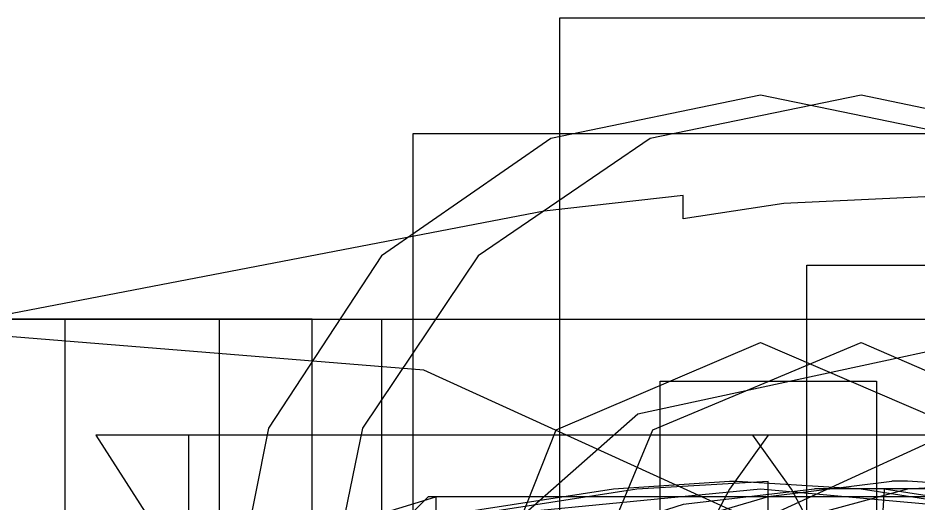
# Model space of a CAD drawing. Extents: x -3.32 to 3.32, y -1.71 to 5.73.
# Drawn here: x -0.847 to 0.181, y 5.174 to 5.729 of the extents above; entities that cross this region are included whole.
import ezdxf

# ---------------------------------------------------------------- set-up
doc = ezdxf.new("R2010")
doc.units = 0
doc.layers.get('0').update_dxf_attribs({"linetype": 'CONTINUOUS'})
for name, color, linetype in [('$', 7, 'CONTINUOUS'), ('(', 7, 'CONTINUOUS'), (')', 7, 'CONTINUOUS'), ('@', 7, 'CONTINUOUS'), ('[', 7, 'CONTINUOUS'), (']', 7, 'CONTINUOUS'), ('^', 7, 'CONTINUOUS'), ('b_', 7, 'CONTINUOUS'), ('C', 7, 'CONTINUOUS'), ('f_', 7, 'CONTINUOUS'), ('G', 7, 'CONTINUOUS'), ('h_', 7, 'CONTINUOUS'), ('i_', 7, 'CONTINUOUS'), ('j_', 7, 'CONTINUOUS'), ('k_', 7, 'CONTINUOUS'), ('l_', 7, 'CONTINUOUS'), ('O', 7, 'CONTINUOUS'), ('Q', 7, 'CONTINUOUS'), ('S', 7, 'CONTINUOUS'), ('{', 7, 'CONTINUOUS'), ('|', 7, 'CONTINUOUS'), ('}', 7, 'CONTINUOUS')]:
    doc.layers.add(name, color=color, linetype=linetype)

msp = doc.modelspace()

# ---------------------------------------------------------------- linework, layer by layer
at = {"layer": '$', "color": 7}
for points in [[(-0.229306, 5.729028), (-0.229306, 5.587917), (-0.229306, 5.120472), (-0.674545, 4.931536), (-1.035914, 4.623969), (-1.278405, 4.207473), (-1.367014, 3.69175), (-1.265827, 3.172391), (-1.005417, 2.774528), (-0.649009, 2.480967), (-0.255764, 2.254167), (0.432153, 1.874916), (0.630122, 1.679982), (0.696736, 1.451583), (0.653148, 1.183292), (0.529167, 1.001806), (0.317387, 0.886352), (0, 0.843056), (-0.557497, 0.933113), (-1.049514, 1.116472), (-1.208264, 1.204639), (-1.252361, 1.02825), (-1.393472, 0.463805)], [(1.446389, 4.935193), (1.051608, 5.099485), (0.590903, 5.173332), (0.590903, 5.587832), (0.590903, 5.728943), (0.449792, 5.728943), (-0.088194, 5.728943), (-0.229306, 5.728943), (-0.229306, 5.729028)], [(0.402173, 0.616865), (0.714375, 0.790054), (0.91188, 1.078464), (0.978958, 1.451498), (0.868443, 1.820278), (0.599722, 2.095332), (-0.132292, 2.509832), (-0.802569, 2.968443), (-1.008849, 3.279593), (-1.084792, 3.691666), (-1.00703, 4.143394), (-0.792173, 4.495198), (-0.467861, 4.742888), (-0.061736, 4.882276), (0.052917, 4.9), (0.052917, 5.023472), (0.052917, 5.446806), (0.052917, 5.446806)], [(0.052917, 5.446806), (0.308681, 5.446806), (0.308681, 5.049916), (0.308681, 4.917639), (0.440972, 4.90889), (1.164167, 4.732501), (1.049514, 4.503224), (0.996597, 4.406196), (0.873125, 4.476751), (0.176389, 4.520834), (-0.124517, 4.430982), (-0.370417, 4.247446), (-0.54293, 4.002611), (-0.608542, 3.718279), (-0.503217, 3.312419), (-0.238125, 3.021557), (0.493889, 2.642307), (0.854939, 2.449976), (1.155347, 2.210168), (1.355974, 1.889571), (1.42875, 1.434057), (1.358051, 1.035694), (1.150556, 0.68439)]]:
    msp.add_lwpolyline(points, dxfattribs=at)
at = {"layer": '(', "color": 7}
for points in [[(0.008819, 5.252778), (-0.035278, 5.191028), (-0.297854, 4.69577), (-0.511528, 4.018056), (-0.665006, 3.248862), (-0.723194, 2.492306), (-0.661674, 1.687489), (-0.493889, 0.869528), (-0.252109, 0.144929)], [(0.352778, 0.640194), (0.167335, 1.421347), (0.097014, 2.36), (0.168489, 3.404173), (0.3175, 4.212083), (0.617361, 5.032306), (0.758472, 5.252778), (0.493889, 5.252778), (0.079375, 5.252778), (0.008819, 5.252778), (0.008819, 5.252778)]]:
    msp.add_lwpolyline(points, dxfattribs=at)
at = {"layer": ')', "color": 7}
for points in [[(-0.758472, 5.252778), (-0.617361, 5.032306), (-0.3175, 4.212083), (-0.168489, 3.404173), (-0.097014, 2.36), (-0.167335, 1.421347), (-0.352778, 0.640194)], [(0.252109, 0.144929), (0.493889, 0.869528), (0.661674, 1.687489), (0.723194, 2.492306), (0.665006, 3.248862), (0.511528, 4.018056), (0.297854, 4.69577), (0.035278, 5.191028), (-0.008819, 5.252778), (-0.079375, 5.252778), (-0.493889, 5.252778), (-0.758472, 5.252778), (-0.758472, 5.252778)]]:
    msp.add_lwpolyline(points, dxfattribs=at)
at = {"color": 7}
for points in [[(0, 5.191028), (-0.438449, 5.148369), (-0.834196, 5.020682), (-1.181057, 4.808396), (-1.472847, 4.511944), (-1.704392, 4.135665), (-1.872937, 3.684501), (-2.010833, 2.562861), (-1.966773, 1.89109), (-1.836748, 1.31352), (-1.623991, 0.831454), (-1.331736, 0.446195)], [(-1.102431, 0.481472), (-0.740833, 1.257584), (-0.714375, 1.319306), (-0.732014, 1.372222), (-0.863774, 1.8679), (-0.917222, 2.562861), (-0.839363, 3.392334), (-0.643819, 3.912222), (-0.35763, 4.183798), (0.026458, 4.265), (0.432153, 4.141528), (0.564444, 4.053333), (0.635, 4.20325), (0.926042, 4.820639), (0.987778, 4.952917), (0.864306, 5.014639), (0.453399, 5.149929), (0, 5.191028), (0, 5.191028)]]:
    msp.add_lwpolyline(points, dxfattribs=at)
at = {"layer": '@', "color": 7}
for points in [[(-0.088194, 5.526195), (-0.246944, 5.508415), (-0.853821, 5.39171), (-1.405931, 5.180338), (-1.894486, 4.877241), (-2.310694, 4.485359), (-2.645462, 4.008416), (-2.891713, 3.449611), (-3.043687, 2.811166), (-3.095625, 2.095304), (-2.95551, 1.152611), (-2.603657, 0.331161)], [(2.274853, 0.503831), (2.786944, 0.913498), (3.102901, 1.538102), (3.210278, 2.333415), (3.16283, 2.94246), (3.020545, 3.525786), (2.783508, 4.06635), (2.451806, 4.547109), (2.025672, 4.950486), (1.507777, 5.259184), (0.901862, 5.456588), (0.211667, 5.526082), (0.026458, 5.517333), (-0.088194, 5.499835), (-0.088194, 5.526364), (-0.088194, 5.526195)], [(-2.388968, 0.557919), (-2.692825, 1.279175), (-2.813403, 2.095417), (-2.763999, 2.769688), (-2.621392, 3.363656), (-2.393993, 3.876921), (-2.090208, 4.309083), (-1.744167, 4.63392), (-1.338082, 4.88566), (-0.370417, 5.182222), (-0.370417, 5.182222)], [(-0.370417, 5.182222), (-0.370417, 4.811806), (-1.272737, 4.499834), (-1.631685, 4.246001), (-1.922639, 3.929861), (-2.158709, 3.533461), (-2.323567, 3.090045), (-2.451806, 2.095417), (-2.314762, 1.195537), (-1.993194, 0.463805)]]:
    msp.add_lwpolyline(points, dxfattribs=at)
at = {"layer": '[', "color": 7}
msp.add_lwpolyline([(-0.652639, 5.252778), (-0.652639, 5.111667), (-0.652639, -0.303472), (-0.652639, -0.444583), (-0.511528, -0.444583), (0.705556, -0.444583), (0.846667, -0.444583), (0.846667, -0.303472), (0.846667, 0.234528), (0.846667, 0.375639), (0.705556, 0.375639), (0.15875, 0.375639), (0.15875, 4.432584), (0.705556, 4.432584), (0.705556, 4.573695), (0.846667, 4.573695), (0.846667, 5.111667), (0.846667, 5.252778), (0.705556, 5.252778), (-0.511528, 5.252778), (-0.652639, 5.252778), (-0.652639, 5.252778)], dxfattribs=at)
at = {"layer": ']', "color": 7}
msp.add_lwpolyline([(-0.652639, 5.252778), (-0.652639, 5.111667), (-0.652639, 4.573695), (-0.652639, 4.432584), (-0.511528, 4.432584), (0.026458, 4.432584), (0.026458, 0.375639), (-0.511528, 0.375639), (-0.652639, 0.375639), (-0.652639, 0.234528), (-0.652639, -0.303472), (-0.652639, -0.444583), (-0.511528, -0.444583), (0.705556, -0.444583), (0.846667, -0.444583), (0.846667, -0.303472), (0.846667, 5.111667), (0.846667, 5.252778), (0.705556, 5.252778), (-0.511528, 5.252778), (-0.652639, 5.252778), (-0.652639, 5.252778)], dxfattribs=at)
at = {"layer": '^', "color": 7}
msp.add_lwpolyline([(-0.379236, 5.182222), (-0.423333, 5.138139), (-2.2225, 3.294861), (-2.451806, 3.05675), (-2.116667, 3.05675), (-1.455208, 3.05675), (-1.402292, 3.05675), (-1.358194, 3.092028), (0, 4.309083), (1.358194, 3.092028), (1.402292, 3.05675), (1.455208, 3.05675), (2.116667, 3.05675), (2.451806, 3.05675), (2.2225, 3.294861), (0.423333, 5.138139), (0.326319, 5.041111), (0.326319, 5.182222), (-0.326319, 5.182222), (-0.379236, 5.182222), (-0.379236, 5.182222)], dxfattribs=at)
at = {"layer": 'b_', "color": 7}
msp.add_lwpolyline([(1.543403, 0.587306), (1.831268, 1.260113), (1.922639, 2.033695), (1.843264, 2.73925), (1.575005, 3.32089), (1.183384, 3.714875), (0.720419, 3.938547), (0.238125, 4.00925), (-0.185921, 3.956619), (-0.555625, 3.806389), (-0.617361, 3.771111), (-0.617361, 5.243972), (-0.617361, 5.385084), (-0.758472, 5.385084), (-1.552222, 5.385084), (-1.693333, 5.385084), (-1.693333, 5.385084)], dxfattribs=at)
at = {"layer": 'C', "color": 7}
msp.add_lwpolyline([(0.3175, 5.199861), (0.167569, 5.191112), (-0.635693, 4.973191), (-0.981881, 4.748728), (-1.278819, 4.450279), (-1.518462, 4.080985), (-1.695663, 3.642883), (-1.843264, 2.562946), (-1.695663, 1.478578), (-1.518462, 1.037438), (-1.278819, 0.666751)], dxfattribs=at)
at = {"layer": 'f_', "color": 7}
msp.add_lwpolyline([(0.485069, 5.411528), (-0.140131, 5.276777), (-0.546806, 4.917639), (-0.736447, 4.474857), (-0.820208, 3.973972), (-1.199444, 3.973972), (-1.340556, 3.973972), (-1.340556, 3.832861), (-1.340556, 3.294861), (-1.340556, 3.15375), (-1.199444, 3.15375), (-0.846667, 3.15375), (-0.846667, 2.977361), (-0.846667, 0.102222)], dxfattribs=at)
at = {"layer": 'G', "color": 7}
for points in [[(1.658056, 4.626922), (0.995616, 5.05113), (0.202847, 5.191366), (0.070556, 5.191366), (0.061736, 5.191366), (0.061736, 5.191028)], [(0.061736, 5.191028), (-0.088194, 5.17353), (-0.845291, 4.931937), (-1.169471, 4.704229), (-1.446389, 4.406224), (-1.831829, 3.609969), (-1.966736, 2.562974), (-1.831784, 1.51624), (-1.446389, 0.719696)]]:
    msp.add_lwpolyline(points, dxfattribs=at)
at = {"layer": 'h_', "color": 7}
msp.add_lwpolyline([(1.781528, 0.234528), (1.781528, 2.20125), (1.736211, 2.882965), (1.633225, 3.222632), (1.42875, 3.524167), (0.98323, 3.875516), (0.414514, 4.018056), (-0.034721, 3.946759), (-0.449792, 3.771111), (-0.511528, 3.735833), (-0.511528, 5.243972), (-0.511528, 5.385084), (-0.652639, 5.385084), (-1.446389, 5.385084), (-1.5875, 5.385084), (-1.5875, 5.385084)], dxfattribs=at)
at = {"layer": 'i_', "color": 7}
for points in [[(0, 5.640833), (-0.239091, 5.591357), (-0.432277, 5.457449), (-0.561459, 5.260893), (-0.608542, 5.023472), (-0.56112, 4.785391), (-0.431372, 4.592088), (-0.238074, 4.462339), (0, 4.414916), (0.237424, 4.462001), (0.43398, 4.591189), (0.567886, 4.784379), (0.617361, 5.023472), (0.568234, 5.261941), (0.434908, 5.45838), (0.238469, 5.591706), (0, 5.640833), (0, 5.640833)], [(0, 5.358611), (0.234382, 5.257854), (0.335139, 5.023472), (0.23531, 4.790191), (0, 4.697139), (-0.234178, 4.789291), (-0.326319, 5.023472), (-0.233274, 5.258786), (0, 5.358611), (0, 5.358611)]]:
    msp.add_lwpolyline(points, dxfattribs=at)
at = {"layer": 'j_', "color": 7}
for points in [[(0.114653, 5.640833), (-0.125816, 5.591357), (-0.322034, 5.457449), (-0.454248, 5.260893), (-0.502708, 5.023472), (-0.453909, 4.785391), (-0.321129, 4.592088), (-0.124799, 4.462339), (0.114653, 4.414916), (0.350699, 4.462339), (0.544223, 4.592088), (0.675097, 4.785391), (0.723194, 5.023472), (0.675445, 5.260893), (0.545151, 5.457449), (0.351743, 5.591357), (0.114653, 5.640833), (0.114653, 5.640833)], [(0.114653, 5.358611), (0.344625, 5.258786), (0.440972, 5.023472), (0.345553, 4.789291), (0.114653, 4.697139), (-0.123935, 4.789291), (-0.220486, 5.023472), (-0.123031, 5.258786), (0.114653, 5.358611), (0.114653, 5.358611)]]:
    msp.add_lwpolyline(points, dxfattribs=at)
at = {"layer": 'k_', "color": 7}
msp.add_lwpolyline([(1.807986, 0.19036), (0.396875, 1.971888), (1.649236, 3.753416), (1.799167, 3.973916), (1.525764, 3.973916), (0.626181, 3.973916), (0.555625, 3.973916), (0.511528, 3.912166), (-0.414514, 2.527527), (-0.432153, 2.500998), (-0.432153, 5.24386), (-0.432153, 5.384971), (-0.573264, 5.384971), (-1.375833, 5.384971), (-1.516944, 5.384971), (-1.516944, 5.385084)], dxfattribs=at)
at = {"layer": 'l_', "color": 7}
msp.add_lwpolyline([(-0.79375, 5.385084), (-0.79375, 5.243972), (-0.79375, 1.363417), (-0.79375, 1.284028), (-0.687917, 0.587306), (-0.460979, 0.198654), (-0.035278, -0.038889), (0.370417, -0.074167), (0.934861, -0.038889), (1.058333, -0.021391), (1.058333, 0.102081), (1.058333, 0.587165), (1.058333, 0.728276), (0.917222, 0.728276), (0.458611, 0.816442), (0.343281, 0.9512), (0.299861, 1.239775), (0.299861, 5.243831), (0.299861, 5.384942), (0.15875, 5.384942), (-0.652639, 5.384942), (-0.79375, 5.384942), (-0.79375, 5.385084)], dxfattribs=at)
at = {"layer": 'O', "color": 7}
for points in [[(0.008819, 5.199861), (-0.141111, 5.191112), (-0.560565, 5.125946), (-0.948573, 4.980634), (-1.296652, 4.757562), (-1.596319, 4.459112), (-1.839248, 4.088577), (-2.019268, 3.648348), (-2.169583, 2.562946), (-2.019221, 1.473392), (-1.839195, 1.030167), (-1.596319, 0.657946)], [(1.596319, 0.657946), (1.839195, 1.030167), (2.019221, 1.473392), (2.169583, 2.562946), (2.019268, 3.648348), (1.839248, 4.088577), (1.596319, 4.459112), (1.296652, 4.757562), (0.948573, 4.980634), (0.560565, 5.125946), (0.141111, 5.191112), (0.132292, 5.050001), (0.008819, 5.050001), (0.008819, 5.199946), (0.008819, 5.199861)]]:
    msp.add_lwpolyline(points, dxfattribs=at)
at = {"layer": 'Q', "color": 7}
for points in [[(-0.035278, 5.199861), (-0.167569, 5.191112), (-0.588401, 5.125946), (-0.979441, 4.980634), (-1.330552, 4.757562), (-1.631597, 4.459112), (-1.874526, 4.088577), (-2.054546, 3.648348), (-2.204861, 2.562946), (-2.06284, 1.508895), (-1.666875, 0.710834)], [(1.288665, 0.434906), (1.736383, 0.966983), (2.034694, 1.684083), (2.143125, 2.562946), (1.99281, 3.648348), (1.81279, 4.088577), (1.569861, 4.459112), (1.270194, 4.757562), (0.922115, 4.980634), (0.534107, 5.125946), (0.114653, 5.191112), (-0.026458, 5.199861), (-0.035278, 5.199861), (-0.035278, 5.199861)]]:
    msp.add_lwpolyline(points, dxfattribs=at)
at = {"layer": 'S', "color": 7}
for points in [[(0.149931, 5.199861), (0.008819, 5.182363), (-0.518269, 5.027519), (-0.956533, 4.716654), (-1.256078, 4.266027), (-1.367014, 3.691891)], [(1.446389, 4.935532), (0.911298, 5.133479), (0.299861, 5.191282), (0.167569, 5.20003), (0.149931, 5.20003), (0.149931, 5.199861)]]:
    msp.add_lwpolyline(points, dxfattribs=at)
at = {"layer": '{', "color": 7}
msp.add_lwpolyline([(1.102431, 5.393889), (0.381166, 5.330766), (-0.097014, 5.111667), (-0.348548, 4.683969), (-0.423333, 4.035694), (-0.423333, 4.026946), (-0.423333, 3.242029), (-0.464642, 2.861184), (-0.564444, 2.651112), (-0.754305, 2.546415), (-1.11125, 2.501196), (-1.305278, 2.501196), (-1.446389, 2.501196), (-1.446389, 2.360085), (-1.446389, 1.892668), (-1.446389, 1.751557), (-1.305278, 1.751557), (-1.11125, 1.751557), (-0.756529, 1.707594), (-0.564444, 1.601612), (-0.464847, 1.393512), (-0.423333, 1.010724), (-0.423333, 0.216946)], dxfattribs=at)
at = {"layer": '|', "color": 7}
for points in [[(-0.396875, 5.59675), (-0.396875, 5.455639), (-0.396875, -1.494083), (-0.396875, -1.635194), (-0.255764, -1.635194), (0.273403, -1.635194), (0.414514, -1.635194), (0.414514, -1.494083), (0.414514, 5.455639), (0.273403, 5.455639), (0.273403, 5.59675), (-0.255764, 5.59675), (-0.396875, 5.59675), (-0.396875, 5.59675)], [(-0.114653, 5.314528), (0.132292, 5.314528), (0.132292, -1.352972), (-0.114653, -1.352972), (-0.114653, 5.314528), (-0.114653, 5.314528)]]:
    msp.add_lwpolyline(points, dxfattribs=at)
at = {"layer": '}', "color": 7}
msp.add_lwpolyline([(1.305278, 2.501111), (1.102431, 2.501111), (0.747419, 2.545759), (0.555625, 2.651028), (0.45582, 2.856697), (0.414514, 3.233139), (0.414514, 4.035694), (0.340761, 4.685409), (0.088194, 5.111667), (-0.384244, 5.327041), (-1.102431, 5.385084), (-1.305278, 5.393832), (-1.446389, 5.393832), (-1.446389, 5.393889)], dxfattribs=at)

doc.saveas('drawing.dxf')
